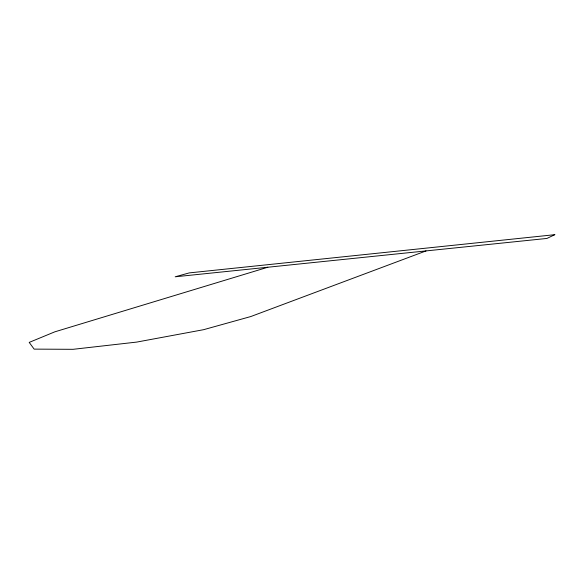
<?xml version="1.0" encoding="UTF-8"?>
<svg xmlns="http://www.w3.org/2000/svg" width="584" height="584" viewBox="0 0 584 584"><rect width="100%" height="100%" fill="white"/><g stroke="black" fill="none" stroke-linecap="round" stroke-linejoin="round"><path stroke-width="0.88" d="M426.021 250.916L250.755 316.557L203.59 329.69L136.729 342.085L73.073 349.312L34.142 349.123L29.2 342.399L54.794 331.843L267.83 267.238M554.8 234.688L546.931 238.44L175.185 276.794L189.289 272.896L554.8 234.688"/></g></svg>
